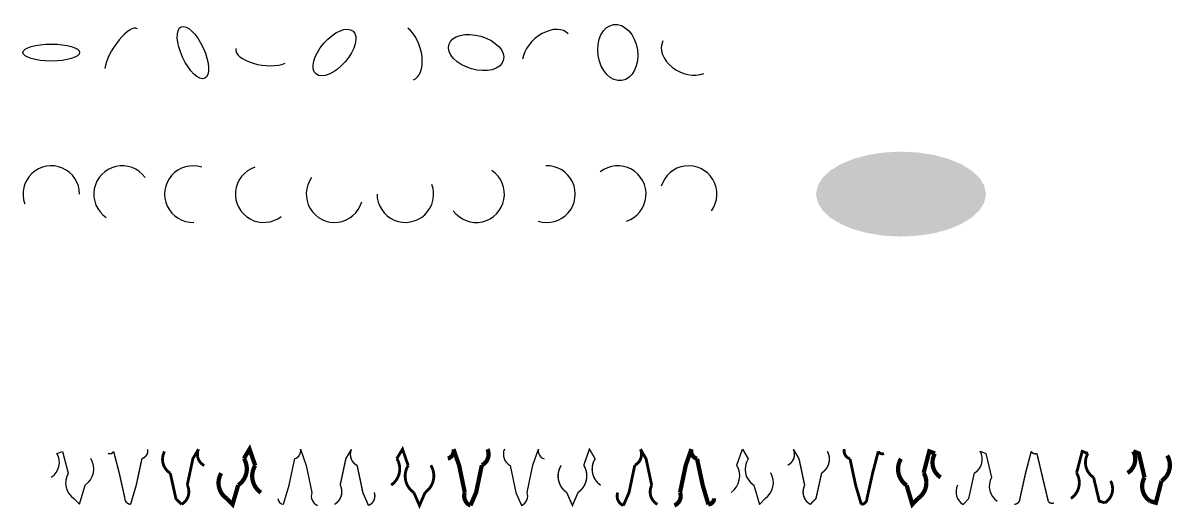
# Model space of a CAD drawing. Header units: millimetres. Extents: x -10 to 396, y 89 to 260.
import ezdxf

# ---------------------------------------------------------------- set-up
doc = ezdxf.new("R2010")
doc.units = ezdxf.units.MM
doc.layers.add('WALL', color=1, linetype='Continuous')

msp = doc.modelspace()

# ---------------------------------------------------------------- hatches: boundary and pattern name
msp.add_hatch(color=5).paths.add_polyline_path([(330, 200), (329.42, 202.93), (327.72, 205.74), (324.94, 208.33), (321.21, 210.61), (316.67, 212.47), (311.48, 213.86), (305.85, 214.71), (300, 215), (294.15, 214.71), (288.52, 213.86), (283.33, 212.47), (278.79, 210.61), (275.06, 208.33), (272.28, 205.74), (270.58, 202.93), (270, 200), (270.58, 197.07), (272.28, 194.26), (275.06, 191.67), (278.79, 189.39), (283.33, 187.53), (288.52, 186.14), (294.15, 185.29), (300, 185), (305.85, 185.29), (311.48, 186.14), (316.67, 187.53), (321.21, 189.39), (324.94, 191.67), (327.72, 194.26), (329.42, 197.07)])

# ---------------------------------------------------------------- linework, layer by layer
for centre, start, end in [((0, 200), 0, 200), ((25, 200), 36, 236), ((50, 200), 72, 272), ((75, 200), 108, 308), ((150, 200), 216, 416), ((175, 200), 252, 452), ((200, 200), 288, 488), ((225, 200), 324, 524), ((100, 200), 144, 344), ((125, 200), 180, 380)]:
    msp.add_arc(centre, 10, start, end)
for centre, major_axis, ratio in [((50, 250), (-4.16, 9.09), 0.4), ((200, 250), (-1.46, 9.89), 0.7), ((100, 250), (-6.54, -7.57), 0.5), ((150, 250), (9.6, -2.79), 0.6), ((0, 250), (10, 0), 0.3)]:
    msp.add_ellipse(centre, major_axis=major_axis, ratio=ratio)
for centre, major_axis, ratio in [((25, 250), (5.4, 8.41), 0.35), ((125, 250), (2.84, -9.59), 0.55), ((175, 250), (7.54, 6.57), 0.65), ((225, 250), (-9.11, 4.12), 0.75), ((75, 250), (-9.9, 1.41), 0.45)]:
    msp.add_ellipse(centre, major_axis=major_axis, ratio=ratio, start_param=0, end_param=2.5)
at = {"layer": 'WALL'}
for points, const_width in [([(20, 108.41, 0.4), (22, 109.09), (24, 101.41), (26, 92.43, 0.4), (28, 90.41), (30, 97.21), (32, 106.57, 0.4), (34, 109.89)], 0.5), ([(40, 109.09, 0.4), (42, 101.41), (44, 92.43), (46, 90.41, 0.4), (48, 97.21), (50, 106.57), (52, 109.89, 0.4), (54, 104.12)], 1), ([(60, 101.41, 0.4), (62, 92.43), (64, 90.41), (66, 97.21, 0.4), (68, 106.57), (70, 109.89), (72, 104.12, 0.4), (74, 94.56)], 1.5), ([(100, 90.41, 0.4), (102, 97.21), (104, 106.57), (106, 109.89, 0.4), (108, 104.12), (110, 94.56), (112, 90, 0.4), (114, 94.63)], 0.5), ([(120, 97.21, 0.4), (122, 106.57), (124, 109.89), (126, 104.12, 0.4), (128, 94.56), (130, 90), (132, 94.63, 0.4), (134, 104.2)], 1), ([(140, 106.57, 0.4), (142, 109.89), (144, 104.12), (146, 94.56, 0.4), (148, 90), (150, 94.63), (152, 104.2, 0.4), (154, 109.91)], 1.5), ([(180, 104.12, 0.4), (182, 94.56), (184, 90), (186, 94.63, 0.4), (188, 104.2), (190, 109.91), (192, 106.5, 0.4), (194, 97.12)], 0.5), ([(200, 94.56, 0.4), (202, 90), (204, 94.63), (206, 104.2, 0.4), (208, 109.91), (210, 106.5), (212, 97.12, 0.4), (214, 90.39)], 1), ([(220, 90, 0.4), (222, 94.63), (224, 104.2), (226, 109.91, 0.4), (228, 106.5), (230, 97.12), (232, 90.39, 0.4), (234, 92.49)], 1.5), ([(260, 104.2, 0.4), (262, 109.91), (264, 106.5), (266, 97.12, 0.4), (268, 90.39), (270, 92.49), (272, 101.5, 0.4), (274, 109.13)], 0.5), ([(280, 109.91, 0.4), (282, 106.5), (284, 97.12), (286, 90.39, 0.4), (288, 92.49), (290, 101.5), (292, 109.13, 0.4), (294, 108.37)], 1), ([(300, 106.5, 0.4), (302, 97.12), (304, 90.39), (306, 92.49, 0.4), (308, 101.5), (310, 109.13), (312, 108.37, 0.4), (314, 99.91)], 1.5), ([(360, 92.49, 0.4), (362, 101.5), (364, 109.13), (366, 108.37, 0.4), (368, 99.91), (370, 91.54), (372, 90.94, 0.4), (374, 98.68)], 1), ([(380, 101.5, 0.4), (382, 109.13), (384, 108.37), (386, 99.91, 0.4), (388, 91.54), (390, 90.94), (392, 98.68, 0.4), (394, 107.63)], 1.5), ([(340, 90.39, 0.4), (342, 92.49), (344, 101.5), (346, 109.13, 0.4), (348, 108.37), (350, 99.91), (352, 91.54, 0.4), (354, 90.94)], 0.5)]:
    msp.add_lwpolyline(points, format="xyb", dxfattribs=dict(at, const_width=const_width))
for points in [[(80, 92.43, 0.4), (82, 90.41), (84, 97.21), (86, 106.57, 0.4), (88, 109.89), (90, 104.12), (92, 94.56, 0.4), (94, 90)], [(160, 109.89, 0.4), (162, 104.12), (164, 94.56), (166, 90, 0.4), (168, 94.63), (170, 104.2), (172, 109.91, 0.4), (174, 106.5)], [(240, 94.63, 0.4), (242, 104.2), (244, 109.91), (246, 106.5, 0.4), (248, 97.12), (250, 90.39), (252, 92.49, 0.4), (254, 101.5)], [(0, 100, 0.4), (2, 108.41), (4, 109.09), (6, 101.41, 0.4), (8, 92.43), (10, 90.41), (12, 97.21, 0.4), (14, 106.57)], [(320, 97.12, 0.4), (322, 90.39), (324, 92.49), (326, 101.5, 0.4), (328, 109.13), (330, 108.37), (332, 99.91, 0.4), (334, 91.54)]]:
    msp.add_lwpolyline(points, format="xyb", dxfattribs=at)

doc.saveas('drawing.dxf')
